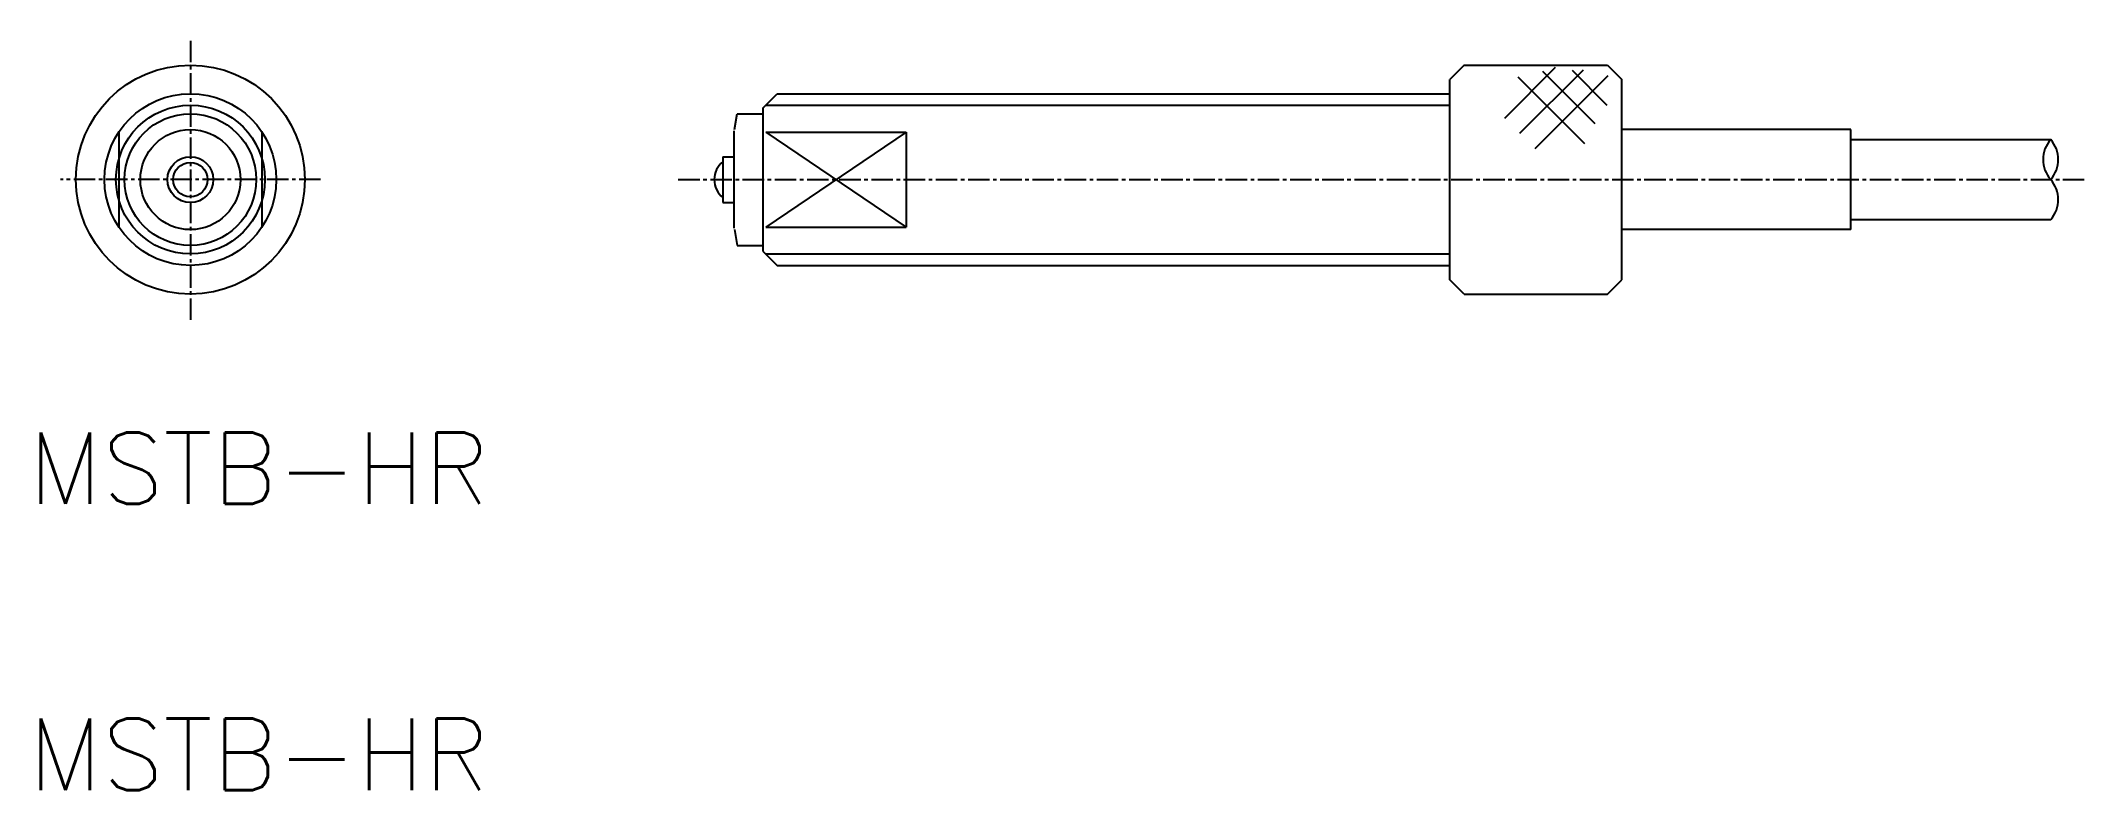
# Model space of a CAD drawing. Extents: x 35.4 to 106.8, y 128.5 to 154.7.
import ezdxf

# ---------------------------------------------------------------- set-up
doc = ezdxf.new("R2010")
doc.units = 0
doc.linetypes.add('CENTER2', pattern=[1.125, 0.75, -0.125, 0.125, -0.125])
doc.layers.get('0').update_dxf_attribs({"linetype": 'CONTINUOUS'})
doc.layers.add('CENTER', color=1, linetype='CENTER2')
doc.styles.get("Standard").update_dxf_attribs({"font": 'txt.shx'})

msp = doc.modelspace()

# ---------------------------------------------------------------- linework, layer by layer
for p, q in [((85.101244, 153.825206), (84.601244, 153.325206)), ((85.101244, 153.825206), (90.101244, 153.825206)), ((88.278271, 153.736007), (86.504584, 151.96232)), ((89.252023, 153.649099), (87.034914, 151.43199)), ((87.83817, 153.613406), (89.667285, 151.784291)), ((88.86735, 153.644886), (90.08676, 152.425476)), ((90.101244, 153.825206), (90.601244, 153.325206)), ((60.601244, 152.325206), (61.101244, 152.825206)), ((61.101244, 152.825206), (84.601244, 152.825206)), ((84.601244, 146.325206), (84.601244, 153.325206)), ((86.975274, 153.415642), (89.303238, 151.087678)), ((90.114919, 153.451335), (87.565244, 150.90166)), ((90.601244, 146.325206), (90.601244, 153.325206)), ((59.609838, 151.573942), (59.70704, 152.125206)), ((59.70704, 152.125206), (60.601244, 152.125206)), ((60.601244, 152.325206), (60.601244, 147.325206)), ((38.101244, 151.483518), (38.101244, 148.166893)), ((43.101244, 151.483518), (43.101244, 148.166893)), ((59.601244, 148.125206), (59.601244, 151.525206)), ((60.701244, 151.483518), (65.601244, 151.483518)), ((65.601244, 151.483518), (60.701244, 148.166893)), ((60.701244, 151.483518), (65.601244, 148.166893)), ((65.601244, 151.483518), (65.601244, 148.166893)), ((98.601244, 151.575206), (90.601244, 151.575206)), ((98.601244, 148.075206), (98.601244, 151.575206)), ((59.201244, 150.625206), (59.601244, 150.625206)), ((59.201244, 150.625206), (59.201244, 149.025206)), ((98.601244, 151.225206), (105.587858, 151.225206)), ((59.201244, 149.025206), (59.601244, 149.025206)), ((59.609838, 148.076469), (59.70704, 147.525206)), ((60.701244, 148.166893), (65.601244, 148.166893)), ((98.601244, 148.075206), (90.601244, 148.075206)), ((98.601244, 148.425206), (105.587858, 148.425206)), ((59.70704, 147.525206), (60.601244, 147.525206)), ((60.601244, 147.325206), (61.101244, 146.825206)), ((61.101244, 146.825206), (84.601244, 146.825206)), ((85.101244, 145.825206), (84.601244, 146.325206)), ((85.101244, 145.825206), (90.101244, 145.825206)), ((90.101244, 145.825206), (90.601244, 146.325206))]:
    msp.add_line(p, q)
at = {"color": 3}
for p, q in [((60.701244, 152.425206), (84.601244, 152.425206)), ((60.701244, 147.225206), (84.601244, 147.225206))]:
    msp.add_line(p, q, dxfattribs=at)
for radius in [4, 3, 2.3, 1.748737, 0.8, 0.6]:
    msp.add_circle((40.601244, 149.825206), radius)
msp.add_circle((40.601244, 149.825206), 2.6, dxfattribs=at)
for centre, radius, start, end in [((106.382099, 150.525206), 1.058688, 138.608846, 221.391154), ((104.793616, 150.525206), 1.058688, 318.608846, 41.391154), ((59.701244, 149.825206), 0.8, 128.682187, 231.317813), ((104.793616, 149.125206), 1.058688, 318.608846, 41.391154)]:
    msp.add_arc(centre, radius, start, end)
at = {"layer": 'CENTER'}
for p, q in [((40.601244, 154.67225), (40.601244, 144.810544)), ((45.150853, 149.825206), (36.064786, 149.825206)), ((57.64152, 149.825206), (106.756718, 149.825206))]:
    msp.add_line(p, q, dxfattribs=at)

# ---------------------------------------------------------------- texts
for p in [(34.948093, 138.491724), (34.948093, 128.491724)]:
    msp.add_text('MSTB-HR', height=2.5).set_placement(p)

doc.saveas('drawing.dxf')
